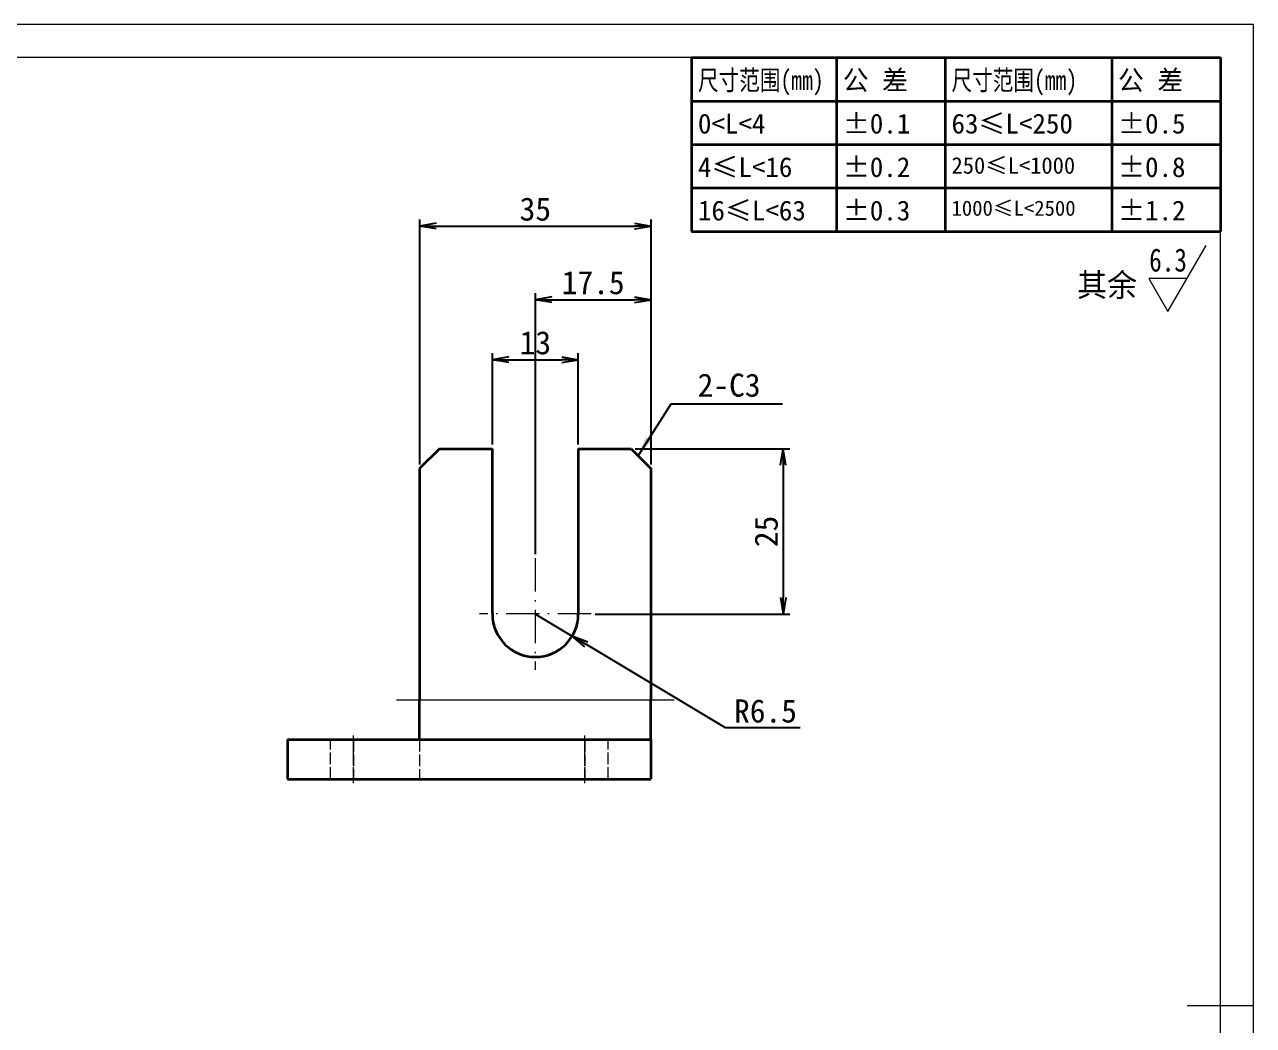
# Model space of a CAD drawing. Header units: millimetres. Extents: x -15766 to 80009, y -9701 to 15159.
# Drawn here: x -5956.3 to -5770.4, y 11279.6 to 11431.1 of the extents above; entities that cross this region are included whole.
import ezdxf
from ezdxf.enums import TextEntityAlignment as Align

# ---------------------------------------------------------------- set-up
doc = ezdxf.new("R2010")
doc.units = ezdxf.units.MM
for name, pattern in [('CENTER-HOKUTO_1', [16, 13, -1, 1, -1]), ('DASHDOT', [18.5, 12, -3, 0.5, -3]), ('DASHED', [15, 12, -3]), ('HIDDEN-HOKUTO_1', [2, 1, -1])]:
    doc.linetypes.add(name, pattern=pattern)
doc.layers.get('DEFPOINTS').update_dxf_attribs({"lineweight": 18})
for name, color, linetype, lineweight in [('AM_7', 2, 'CENTER-HOKUTO_1', 18), ('AM_HID', 1, 'HIDDEN-HOKUTO_1', 18), ('AM_VIS', 7, 'Continuous', 18), ('CDRAFT0', 7, 'Continuous', 18), ('DIM', 253, 'Continuous', 20), ('title_frame', 7, 'Continuous', 18), ('word_dim', 9, 'Continuous', 18), ('尺寸线层', 3, 'Continuous', 18), ('粗实线层', 7, 'Continuous', 35), ('粗实线层_1', 7, 'Continuous', 15)]:
    doc.layers.add(name, color=color, linetype=linetype, lineweight=lineweight)
doc.styles.add('DIM', font='', dxfattribs={"width": 0.8})
doc.styles.get('DIM').set_extended_font_data('NSimSun')
doc.dimstyles.new('1-1', dxfattribs={"dimtxt": 3.5, "dimasz": 3, "dimexe": 1, "dimexo": 0, "dimgap": 1, "dimtad": 1, "dimdsep": 46, "dimtxsty": 'DIM', "dimblk": '_CAXARROW', "dimcen": 0, "dimdle": 6, "dimclrd": 256, "dimclre": 256, "dimclrt": 3, "dimazin": 2, "dimtfac": 0.707107, "dimtmove": 0, "dimatfit": 3, "dimfxl": 0, "dimfrac": 2, "dimtolj": 1, "dimarcsym": 0})
doc.dimstyles.new('1-1$0', dxfattribs={"dimtxt": 3.5, "dimasz": 2.5, "dimexe": 1, "dimexo": 0.625, "dimgap": 0.8, "dimtad": 1, "dimdsep": 46, "dimtxsty": 'DIM', "dimblk": 'OPEN', "dimcen": 0, "dimdle": 5, "dimclrd": 256, "dimclre": 256, "dimclrt": 3, "dimazin": 3, "dimtfac": 0.5, "dimtmove": 0, "dimatfit": 3, "dimldrblk": 'OPEN', "dimfxl": 0, "dimtolj": 1, "dimarcsym": 0})
doc.dimstyles.new('1-1$4', dxfattribs={"dimtxt": 3.5, "dimasz": 2.5, "dimexe": 1, "dimexo": 0.625, "dimgap": 0.8, "dimtad": 1, "dimtih": 1, "dimtoh": 1, "dimzin": 12, "dimdsep": 46, "dimtxsty": 'DIM', "dimblk": 'OPEN', "dimcen": 0, "dimdle": 5, "dimclrd": 256, "dimclre": 256, "dimclrt": 3, "dimazin": 3, "dimtfac": 0.5, "dimtmove": 0, "dimatfit": 3, "dimldrblk": 'OPEN', "dimfxl": 0, "dimtolj": 1, "dimarcsym": 0})

# ---------------------------------------------------------------- blocks, each defined once
blk = doc.blocks.new('*X36')
at = {"layer": 'CDRAFT0'}
for p, q in [((420, 297), (0, 297)), ((420, 0), (420, 297))]:
    blk.add_line(p, q, dxfattribs=at)
at = {"layer": '粗实线层_1'}
for p, q in [((415, 292), (25, 292)), ((415, 5), (415, 292)), ((420, 148.5), (410, 148.5))]:
    blk.add_line(p, q, dxfattribs=at)
blk = doc.blocks.new('自由公差_1')
at = {"layer": '粗实线层'}
for p, q in [((-80, 0), (0, 0)), ((-80, 0), (-80, -26.3)), ((-58.08, 0), (-58.08, -26.3)), ((-41.64, 0), (-41.64, -26.3)), ((-16.44, 0), (-16.44, -26.3)), ((0, 0), (0, -26.3)), ((-80, -6.58), (0, -6.58)), ((-80, -13.15), (0, -13.15)), ((-80, -19.73), (0, -19.73)), ((-80, -26.3), (0, -26.3))]:
    blk.add_line(p, q, dxfattribs=at)
at = {"layer": '尺寸线层', "linetype": 'Continuous', "attachment_point": 1, "line_spacing_factor": 0.9}
for s, insert, char_height, width in [('{\\W0.8;尺寸范围(mm)}', (-79.04, -1.92), 3, 22.6032), ('公 差', (-57.12, -1.92), 3, 22.6032), ('{\\W0.8;尺寸范围(mm)}', (-40.68, -1.92), 3, 22.6032), ('公 差', (-15.48, -1.92), 3, 22.6032), ('0<L<4', (-79.04, -8.49), 3, 22.6032), ('%%P0.1', (-57.12, -8.49), 3, 12.7119), ('63≤L<250', (-40.68, -8.49), 3, 22.6032), ('%%P0.5', (-15.48, -8.49), 3, 12.5771), ('4≤L<16', (-79.04, -15.07), 3, 22.6032), ('%%P0.2', (-57.12, -15.07), 3, 12.4769), ('250≤L<1000', (-40.68, -15.07), 2.5, 22.6032), ('%%P0.8', (-15.48, -15.07), 3, 13.0759), ('16≤L<63', (-79.04, -21.64), 3, 22.6032), ('%%P0.3', (-57.12, -21.64), 3, 12.7119), ('1000≤L<2500', (-40.68, -21.64), 2.3, 22.6032), ('%%P1.2', (-15.48, -21.64), 3, 12.8764)]:
    blk.add_mtext(s, dxfattribs=dict(at, insert=insert, char_height=char_height, width=width))
blk = doc.blocks.new('_OPEN')
at = {"color": 0, "linetype": 'ByBlock', "lineweight": -2}
for p, q in [((-1, 0.166667), (0, 0)), ((-1, -0.166667), (0, 0)), ((0, 0), (-1, 0))]:
    blk.add_line(p, q, dxfattribs=at)
blk = doc.blocks.new('*D383')
at = {"layer": 'DEFPOINTS', "color": 0, "transparency": 16777216}
for p in [(-5861.53, 11400.61), (-5896.53, 11363.9), (-5861.53, 11363.9)]:
    blk.add_point(p, dxfattribs=at)
at = {"layer": 'word_dim', "linetype": 'Continuous', "lineweight": -2, "transparency": 16777216}
for p, q in [((-5896.53, 11364.53), (-5896.53, 11401.61)), ((-5861.53, 11364.53), (-5861.53, 11401.61)), ((-5894.03, 11400.61), (-5864.03, 11400.61))]:
    blk.add_line(p, q, dxfattribs=at)
at = {"layer": 'word_dim', "lineweight": -2, "transparency": 16777216, "xscale": 2.5, "yscale": 2.5, "zscale": 2.5, "rotation": 180}
blk.add_blockref('_OPEN', (-5896.53, 11400.61), dxfattribs=at)
at = {"layer": 'word_dim', "lineweight": -2, "transparency": 16777216, "xscale": 2.5, "yscale": 2.5, "zscale": 2.5}
blk.add_blockref('_OPEN', (-5861.53, 11400.61), dxfattribs=at)
at = {"layer": 'word_dim', "color": 3, "transparency": 16777216, "insert": (-5879.03, 11403.16), "char_height": 3.5, "attachment_point": 5}
blk.add_mtext('\\A1;35', dxfattribs=at)
blk = doc.blocks.new('*D384')
at = {"layer": 'DEFPOINTS', "color": 0, "transparency": 16777216}
for p in [(-5861.53, 11389.47), (-5861.53, 11363.9), (-5879.03, 11350.35)]:
    blk.add_point(p, dxfattribs=at)
at = {"layer": 'word_dim', "linetype": 'Continuous', "lineweight": -2, "transparency": 16777216}
for p, q in [((-5879.03, 11350.98), (-5879.03, 11390.47)), ((-5861.53, 11364.53), (-5861.53, 11390.47)), ((-5876.53, 11389.47), (-5864.03, 11389.47))]:
    blk.add_line(p, q, dxfattribs=at)
at = {"layer": 'word_dim', "lineweight": -2, "transparency": 16777216, "xscale": 2.5, "yscale": 2.5, "zscale": 2.5, "rotation": 180}
blk.add_blockref('_OPEN', (-5879.03, 11389.47), dxfattribs=at)
at = {"layer": 'word_dim', "lineweight": -2, "transparency": 16777216, "xscale": 2.5, "yscale": 2.5, "zscale": 2.5}
blk.add_blockref('_OPEN', (-5861.53, 11389.47), dxfattribs=at)
at = {"layer": 'word_dim', "color": 3, "transparency": 16777216, "insert": (-5870.28, 11392.02), "char_height": 3.5, "attachment_point": 5}
blk.add_mtext('\\A1;17.5', dxfattribs=at)
blk = doc.blocks.new('*D385')
at = {"layer": 'DEFPOINTS', "color": 0, "transparency": 16777216}
for p in [(-5864.53, 11366.9), (-5870.58, 11341.9), (-5841.53, 11341.9)]:
    blk.add_point(p, dxfattribs=at)
at = {"layer": 'word_dim', "linetype": 'Continuous', "lineweight": -2, "transparency": 16777216}
for p, q in [((-5863.91, 11366.9), (-5840.53, 11366.9)), ((-5841.53, 11364.4), (-5841.53, 11344.4)), ((-5869.96, 11341.9), (-5840.53, 11341.9))]:
    blk.add_line(p, q, dxfattribs=at)
at = {"layer": 'word_dim', "lineweight": -2, "transparency": 16777216, "xscale": 2.5, "yscale": 2.5, "zscale": 2.5}
for p, rotation in [((-5841.53, 11366.9), 90), ((-5841.53, 11341.9), 270)]:
    blk.add_blockref('_OPEN', p, dxfattribs=dict(at, rotation=rotation))
at = {"layer": 'word_dim', "color": 3, "transparency": 16777216, "insert": (-5844.08, 11354.4), "char_height": 3.5, "attachment_point": 5, "rotation": 90}
blk.add_mtext('\\A1;25', dxfattribs=at)
blk = doc.blocks.new('*D386')
at = {"layer": 'DEFPOINTS', "color": 0, "transparency": 16777216}
for p in [(-5872.53, 11380.38), (-5885.53, 11366.9), (-5872.53, 11366.9)]:
    blk.add_point(p, dxfattribs=at)
at = {"layer": 'word_dim', "linetype": 'Continuous', "lineweight": -2, "transparency": 16777216}
for p, q in [((-5885.53, 11367.53), (-5885.53, 11381.38)), ((-5883.03, 11380.38), (-5875.03, 11380.38)), ((-5872.53, 11367.53), (-5872.53, 11381.38))]:
    blk.add_line(p, q, dxfattribs=at)
at = {"layer": 'word_dim', "lineweight": -2, "transparency": 16777216, "xscale": 2.5, "yscale": 2.5, "zscale": 2.5, "rotation": 180}
blk.add_blockref('_OPEN', (-5885.53, 11380.38), dxfattribs=at)
at = {"layer": 'word_dim', "lineweight": -2, "transparency": 16777216, "xscale": 2.5, "yscale": 2.5, "zscale": 2.5}
blk.add_blockref('_OPEN', (-5872.53, 11380.38), dxfattribs=at)
at = {"layer": 'word_dim', "color": 3, "transparency": 16777216, "insert": (-5879.03, 11382.93), "char_height": 3.5, "attachment_point": 5}
blk.add_mtext('\\A1;13', dxfattribs=at)
blk = doc.blocks.new('*D387')
at = {"layer": 'DEFPOINTS', "color": 0, "transparency": 16777216}
for p in [(-5879.03, 11341.9), (-5873.46, 11338.56)]:
    blk.add_point(p, dxfattribs=at)
at = {"layer": 'word_dim', "linetype": 'Continuous', "lineweight": -2, "transparency": 16777216}
for p, q in [((-5879.03, 11341.9), (-5873.46, 11338.56)), ((-5850.26, 11324.65), (-5871.31, 11337.28)), ((-5838.96, 11324.65), (-5850.26, 11324.65))]:
    blk.add_line(p, q, dxfattribs=at)
at = {"layer": 'word_dim', "lineweight": -2, "transparency": 16777216, "xscale": 2.5, "yscale": 2.5, "zscale": 2.5, "rotation": 149.0558574938925}
blk.add_blockref('_OPEN', (-5873.46, 11338.56), dxfattribs=at)
at = {"layer": 'word_dim', "color": 3, "transparency": 16777216, "insert": (-5844.21, 11327.2), "char_height": 3.5, "attachment_point": 5}
blk.add_mtext('\\A1;R6.5', dxfattribs=at)
blk = doc.blocks.new('_CAXARROW')
blk.add_hatch(color=0).paths.add_polyline_path([(0, 0), (-1, 0.125), (-1, -0.125)], flags=0)

msp = doc.modelspace()

# ---------------------------------------------------------------- linework, layer by layer
at = {"color": 7, "lineweight": 13}
msp.add_line((-5896.5335, 11328.90284), (-5861.5335, 11328.90284), dxfattribs=at)
at = {"layer": 'AM_7', "linetype": 'DASHDOT', "lineweight": 13, "ltscale": 0.422504}
msp.add_line((-5879.0335, 11350.35279), (-5879.0335, 11333.45265), dxfattribs=at)
at = {"layer": 'AM_7', "linetype": 'DASHDOT', "lineweight": 13, "ltscale": 0.422498}
msp.add_line((-5870.5838, 11341.90284), (-5887.4837, 11341.90284), dxfattribs=at)
at = {"layer": 'AM_7', "linetype": 'DASHDOT', "lineweight": 13}
msp.add_line((-5900.0335, 11328.90284), (-5858.0335, 11328.90284), dxfattribs=at)
at = {"layer": 'AM_7', "linetype": 'DASHDOT', "lineweight": 13, "ltscale": 0.180005}
for p, q in [((-5906.53399, 11316.30274), (-5906.53399, 11323.50294)), ((-5871.53399, 11316.30274), (-5871.53399, 11323.50294))]:
    msp.add_line(p, q, dxfattribs=at)
at = {"layer": 'AM_HID', "linetype": 'DASHED', "lineweight": 13}
msp.add_line((-5896.5335, 11328.90284), (-5861.5335, 11328.9026), dxfattribs=at)
at = {"layer": 'AM_HID', "linetype": 'DASHED', "lineweight": 13, "ltscale": 0.15}
for p, q in [((-5910.03399, 11316.90284), (-5910.03399, 11322.90284)), ((-5910.03399, 11316.90284), (-5910.03399, 11322.90284)), ((-5906.53399, 11316.90284), (-5906.53399, 11322.90284)), ((-5906.53399, 11316.90284), (-5906.53399, 11322.90284)), ((-5906.53399, 11322.90284), (-5906.53399, 11316.90284)), ((-5906.53399, 11316.90284), (-5906.53399, 11322.90284)), ((-5906.53399, 11322.90284), (-5906.53399, 11316.90284)), ((-5896.53399, 11322.90284), (-5896.53399, 11316.90284)), ((-5871.53399, 11316.90284), (-5871.53399, 11322.90284)), ((-5871.53399, 11322.90284), (-5871.53399, 11316.90284)), ((-5871.53399, 11316.90284), (-5871.53399, 11322.90284)), ((-5871.53399, 11322.90284), (-5871.53399, 11316.90284)), ((-5868.03399, 11316.90284), (-5868.03399, 11322.90284)), ((-5868.03399, 11316.90284), (-5868.03399, 11322.90284))]:
    msp.add_line(p, q, dxfattribs=at)
at = {"layer": 'AM_VIS', "lineweight": 35, "ltscale": 0.106066}
for p, q in [((-5893.5335, 11366.90284), (-5896.5335, 11363.90284)), ((-5864.5335, 11366.90284), (-5861.5335, 11363.90284))]:
    msp.add_line(p, q, dxfattribs=at)
at = {"layer": 'AM_VIS', "lineweight": 35, "ltscale": 0.2}
for p, q in [((-5893.5335, 11366.90284), (-5885.5335, 11366.90284)), ((-5872.5335, 11366.90284), (-5864.5335, 11366.90284))]:
    msp.add_line(p, q, dxfattribs=at)
at = {"layer": 'AM_VIS', "lineweight": 35}
for p, q in [((-5885.5335, 11341.90284), (-5885.5335, 11366.90284)), ((-5872.5335, 11366.90284), (-5872.5335, 11341.90284)), ((-5896.5335, 11363.90284), (-5896.5335, 11328.90284)), ((-5861.5335, 11363.90284), (-5861.5335, 11328.90284)), ((-5916.53399, 11322.90284), (-5861.53399, 11322.90284)), ((-5916.53399, 11316.90284), (-5861.53399, 11316.90284))]:
    msp.add_line(p, q, dxfattribs=at)
at = {"layer": 'AM_VIS', "lineweight": 35, "ltscale": 0.15}
for p, q in [((-5896.53399, 11322.90284), (-5896.5335, 11328.90284)), ((-5861.53399, 11322.90284), (-5861.5335, 11328.90284)), ((-5916.53399, 11322.90284), (-5916.53399, 11316.90284)), ((-5861.53399, 11322.90284), (-5861.53399, 11316.90284))]:
    msp.add_line(p, q, dxfattribs=at)
at = {"layer": 'AM_VIS', "lineweight": 35}
msp.add_arc((-5879.0335, 11341.90284), 6.5, 179.999896, 359.999892, dxfattribs=at)
at = {"layer": 'DIM'}
for p, q in [((-5783.33287, 11387.67681), (-5777.55937, 11397.67681)), ((-5780.44612, 11392.67681), (-5786.21962, 11392.67681)), ((-5786.21962, 11392.67681), (-5783.33287, 11387.67681))]:
    msp.add_line(p, q, dxfattribs=at)

# ---------------------------------------------------------------- block references
at = {"layer": 'title_frame'}
for name, p in [('*X36', (-6190.38799, 11134.10436)), ('自由公差_1', (-5775.38799, 11426.10436))]:
    msp.add_blockref(name, p, dxfattribs=at)

# ---------------------------------------------------------------- texts
at = {"layer": 'DIM', "color": 2, "style": 'DIM', "width": 0.8}
msp.add_attdef('6.3', text='0.0', height=3.5, dxfattribs=at).set_placement((-5780.44612, 11392.67681), align=Align.BOTTOM_RIGHT)
at = {"layer": 'word_dim', "linetype": 'Continuous', "insert": (-5797.07284, 11393.44267), "char_height": 3.5, "width": 10.860604, "attachment_point": 1}
msp.add_mtext('{\\C3;其余}', dxfattribs=at)
at = {"layer": 'word_dim', "color": 3, "insert": (-5854.47744, 11374.72833), "char_height": 3.5, "attachment_point": 7}
msp.add_mtext('2-C3', dxfattribs=at)

# ---------------------------------------------------------------- dimensions: what is measured, and where the dimension line sits
at = {"layer": 'word_dim', "color": 3}
for base, p1, p2, picture, middle in [((-5861.5335, 11400.61413), (-5896.5335, 11363.90284), (-5861.5335, 11363.90284), '*D383', (-5879.0335, 11403.16413)), ((-5861.5335, 11389.46883), (-5879.0335, 11350.35279), (-5861.5335, 11363.90284), '*D384', (-5870.2835, 11392.01883)), ((-5872.5335, 11380.37651), (-5885.5335, 11366.90284), (-5872.5335, 11366.90284), '*D386', (-5879.0335, 11382.92651))]:
    dim = msp.add_linear_dim(base=base, p1=p1, p2=p2, dimstyle='1-1$0', override={"dimtxsty": 'Standard'}, dxfattribs=at)
    dim.commit()
    dim.dimension.update_dxf_attribs({"geometry": picture, "text_midpoint": middle})
dim = msp.add_linear_dim(base=(-5841.53414, 11341.90284), p1=(-5864.5335, 11366.90284), p2=(-5870.5838, 11341.90284), angle=90, dimstyle='1-1$0', override={"dimtxsty": 'Standard'}, dxfattribs=at)
dim.commit()
dim.dimension.update_dxf_attribs({"geometry": '*D385', "text_midpoint": (-5844.08414, 11354.40284)})
dim = msp.add_radius_dim(center=(-5879.0335, 11341.90284), mpoint=(-5873.45866, 11338.56053), dimstyle='1-1$4', override={"dimtxsty": 'Standard'}, dxfattribs=at)
dim.commit()
dim.dimension.update_dxf_attribs({"geometry": '*D387', "text_midpoint": (-5844.21123, 11324.65287), "dimtype": 164})

# ---------------------------------------------------------------- leaders
at = {"layer": 'word_dim', "color": 3, "annotation_type": 0, "has_hookline": 1, "hookline_direction": 0, "text_width": 12.83333}
msp.add_leader([(-5863.49119, 11365.86053), (-5858.47744, 11373.72833), (-5855.47744, 11373.72833)], dimstyle='1-1', override={"dimgap": 1, "dimtad": 1, "dimtxsty": 'Standard'}, dxfattribs=at)

doc.saveas('drawing.dxf')
